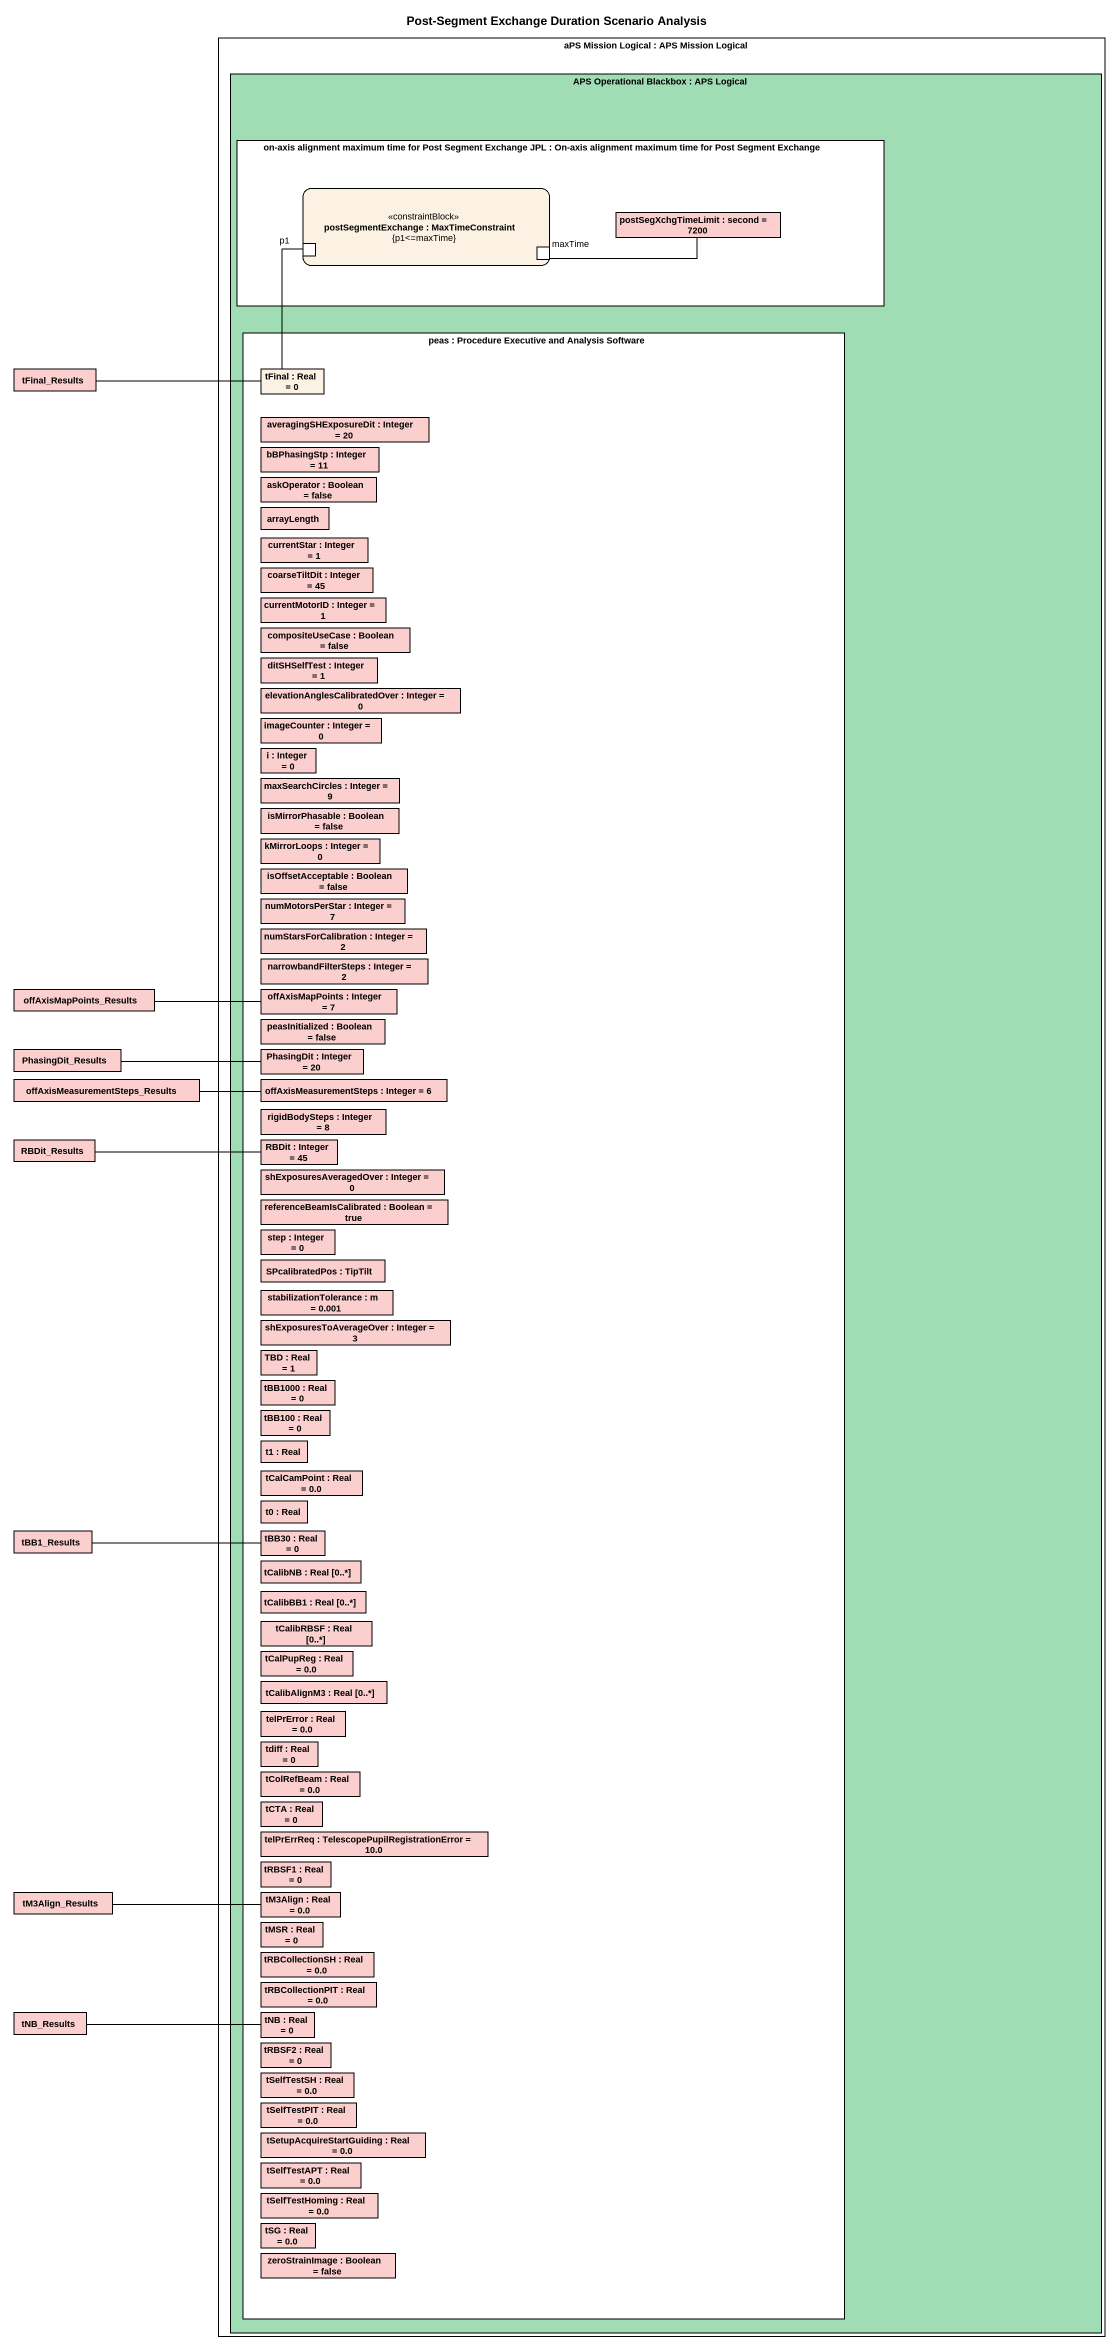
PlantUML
@startuml
title Post-Segment Exchange Duration Scenario Analysis
rectangle "aPS Mission Logical : APS Mission Logical" as aPS_Mission_Logical {
  rectangle "APS Operational Blackbox : APS Logical" as APS_Operational_Blackbox #A0DCB4 {
    rectangle "on-axis alignment maximum time for Post Segment Exchange JPL : On-axis alignment maximum time for Post Segment Exchange" as on_axis_alignment_maximum {
      rectangle "postSegmentExchange : MaxTimeConstraint\n{p1<=maxTime}" as postSegmentExchange <<constraintBlock>> {
        port p1
        port maxTime
      }
      rectangle "postSegXchgTimeLimit : second = 7200" as postSegXchgTimeLimit #FCCFCF
    }
    rectangle "peas : Procedure Executive and Analysis Software" as peas {
      rectangle "tFinal : Real = 0" as tFinal
      rectangle "averagingSHExposureDit : Integer = 20" as averagingSHExposureDit #FCCFCF
      rectangle "bBPhasingStp : Integer = 11" as bBPhasingStp #FCCFCF
      rectangle arrayLength #FCCFCF
      rectangle "askOperator : Boolean = false" as askOperator #FCCFCF
      rectangle "currentStar : Integer = 1" as currentStar #FCCFCF
      rectangle "coarseTiltDit : Integer = 45" as coarseTiltDit #FCCFCF
      rectangle "compositeUseCase : Boolean = false" as compositeUseCase #FCCFCF
      rectangle "currentMotorID : Integer = 1" as currentMotorID #FCCFCF
      rectangle "ditSHSelfTest : Integer = 1" as ditSHSelfTest #FCCFCF
      rectangle "elevationAnglesCalibratedOver : Integer = 0" as elevationAnglesCalibratedOve #FCCFCF
      rectangle "imageCounter : Integer = 0" as imageCounter #FCCFCF
      rectangle "i : Integer = 0" as i #FCCFCF
      rectangle "maxSearchCircles : Integer = 9" as maxSearchCircles #FCCFCF
      rectangle "isMirrorPhasable : Boolean = false" as isMirrorPhasable #FCCFCF
      rectangle "kMirrorLoops : Integer = 0" as kMirrorLoops #FCCFCF
      rectangle "isOffsetAcceptable : Boolean = false" as isOffsetAcceptable #FCCFCF
      rectangle "numMotorsPerStar : Integer = 7" as numMotorsPerStar #FCCFCF
      rectangle "numStarsForCalibration : Integer = 2" as numStarsForCalibration #FCCFCF
      rectangle "narrowbandFilterSteps : Integer = 2" as narrowbandFilterSteps #FCCFCF
      rectangle "offAxisMapPoints : Integer = 7" as offAxisMapPoints #FCCFCF
      rectangle "PhasingDit : Integer = 20" as PhasingDit #FCCFCF
      rectangle "peasInitialized : Boolean = false" as peasInitialized #FCCFCF
      rectangle "offAxisMeasurementSteps : Integer = 6" as offAxisMeasurementSteps_2 #FCCFCF
      rectangle "rigidBodySteps : Integer = 8" as rigidBodySteps #FCCFCF
      rectangle "RBDit : Integer = 45" as RBDit #FCCFCF
      rectangle "shExposuresAveragedOver : Integer = 0" as shExposuresAveragedOver #FCCFCF
      rectangle "referenceBeamIsCalibrated : Boolean = true" as referenceBeamIsCalibrated #FCCFCF
      rectangle "step : Integer = 0" as step #FCCFCF
      rectangle "SPcalibratedPos : TipTilt" as SPcalibratedPos #FCCFCF
      rectangle "shExposuresToAverageOver : Integer = 3" as shExposuresToAverageOver #FCCFCF
      rectangle "stabilizationTolerance : m = 0.001" as stabilizationTolerance #FCCFCF
      rectangle "TBD : Real = 1" as TBD #FCCFCF
      rectangle "tBB1000 : Real = 0" as tBB1000 #FCCFCF
      rectangle "t1 : Real" as t1 #FCCFCF
      rectangle "tBB100 : Real = 0" as tBB100 #FCCFCF
      rectangle "tCalCamPoint : Real = 0.0" as tCalCamPoint #FCCFCF
      rectangle "t0 : Real" as t0 #FCCFCF
      rectangle "tBB30 : Real = 0" as tBB30 #FCCFCF
      rectangle "tCalibBB1 : Real [0..*]" as tCalibBB1 #FCCFCF
      rectangle "tCalibNB : Real [0..*]" as tCalibNB #FCCFCF
      rectangle "tCalibRBSF : Real [0..*]" as tCalibRBSF #FCCFCF
      rectangle "tCalPupReg : Real = 0.0" as tCalPupReg #FCCFCF
      rectangle "tCalibAlignM3 : Real [0..*]" as tCalibAlignM3 #FCCFCF
      rectangle "telPrError : Real = 0.0" as telPrError #FCCFCF
      rectangle "tdiff : Real = 0" as tdiff #FCCFCF
      rectangle "tColRefBeam : Real = 0.0" as tColRefBeam #FCCFCF
      rectangle "tCTA : Real = 0" as tCTA #FCCFCF
      rectangle "tRBSF1 : Real = 0" as tRBSF1 #FCCFCF
      rectangle "telPrErrReq : TelescopePupilRegistrationError = 10.0" as telPrErrReq #FCCFCF
      rectangle "tM3Align : Real = 0.0" as tM3Align #FCCFCF
      rectangle "tMSR : Real = 0" as tMSR #FCCFCF
      rectangle "tRBCollectionPIT : Real = 0.0" as tRBCollectionPIT #FCCFCF
      rectangle "tRBCollectionSH : Real = 0.0" as tRBCollectionSH #FCCFCF
      rectangle "tNB : Real = 0" as tNB #FCCFCF
      rectangle "tRBSF2 : Real = 0" as tRBSF2 #FCCFCF
      rectangle "tSelfTestSH : Real = 0.0" as tSelfTestSH #FCCFCF
      rectangle "tSelfTestPIT : Real = 0.0" as tSelfTestPIT #FCCFCF
      rectangle "tSetupAcquireStartGuiding : Real = 0.0" as tSetupAcquireStartGuiding #FCCFCF
      rectangle "tSelfTestAPT : Real = 0.0" as tSelfTestAPT #FCCFCF
      rectangle "tSelfTestHoming : Real = 0.0" as tSelfTestHoming #FCCFCF
      rectangle "tSG : Real = 0.0" as tSG #FCCFCF
      rectangle "zeroStrainImage : Boolean = false" as zeroStrainImage #FCCFCF
    }
  }
}
rectangle tFinal_Results #FCCFCF
rectangle offAxisMapPoints_Results #FCCFCF
rectangle PhasingDit_Results #FCCFCF
rectangle "offAxisMeasurementSteps_Results" as offAxisMeasurementSteps #FCCFCF
rectangle RBDit_Results #FCCFCF
rectangle tBB1_Results #FCCFCF
rectangle tM3Align_Results #FCCFCF
rectangle tNB_Results #FCCFCF
maxTime -right- postSegXchgTimeLimit
tFinal_Results -right- tFinal
tFinal -up- p1
offAxisMapPoints_Results -right- offAxisMapPoints
PhasingDit_Results -right- PhasingDit
offAxisMeasurementSteps -right- offAxisMeasurementSteps_2
RBDit_Results -right- RBDit
tBB1_Results -right- tBB30
tM3Align_Results -right- tM3Align
tNB_Results -right- tNB
@enduml
